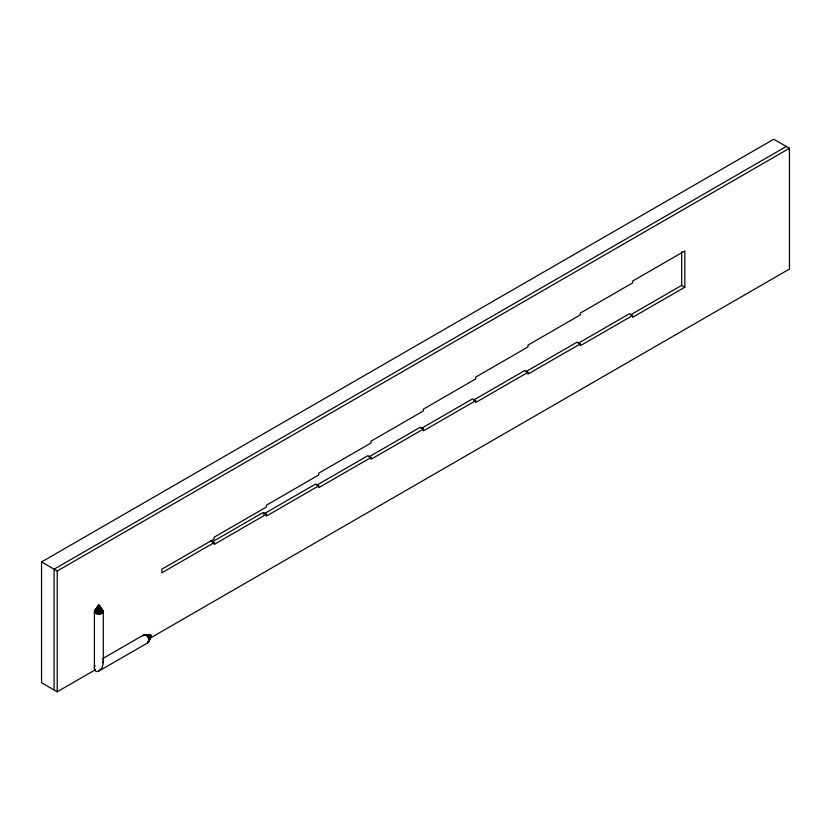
<?xml version="1.0" encoding="UTF-8"?>
<svg xmlns="http://www.w3.org/2000/svg" width="831" height="831" viewBox="0 0 831 831"><rect width="100%" height="100%" fill="white"/><g stroke="black" fill="none" stroke-linecap="round" stroke-linejoin="round"><path stroke-width="1.25" d="M102.213 658.869L143.701 634.915L151.45 635.705L148.147 642.602L98.847 671.053C95.243 673.474 93.217 668.301 95.004 665.589M94.412 668.498L94.412 611.574L98.847 605.259L103.293 611.574L103.293 663.367L101.995 667.74L98.847 671.053M148.645 642.134C149.933 639.205 147.534 635.05 144.355 634.707M103.137 610.92L99.273 605.394L103.293 611.574L102.691 612.863L100 614.057L97.705 614.057L98.432 605.394L94.568 610.92M96.635 613.797L98.609 605.778L95.71 613.392L97.705 614.057M98.214 607.181L98.723 605.269M142.89 636.068L143.701 634.915L151.065 635.3L145.113 634.791M148.957 641.439L151.481 636.027L149.061 640.566M95.71 613.392L95.004 612.863L98.432 605.685M97.123 608.344L98.609 605.29L95.004 610.297M94.568 612.239L98.38 605.612L94.412 611.574L95.004 612.863M148.957 639.569L151.481 635.829M149.954 638.042L151.45 636.11L147.492 642.799L151.325 636.182L150.816 635.642M98.723 605.809L99.336 605.539L103.137 612.239M148.645 638.509L151.45 635.705M95.42 669.744L57.235 691.787L41.55 682.729L41.55 561.943L773.765 139.213L789.45 148.271L789.45 269.057L150.453 637.979M786.313 146.453L54.098 569.193L54.098 689.979M41.55 561.943L57.235 571.011L789.45 148.271M212.113 541.978L263.302 512.426L266.439 514.244L266.439 516.051L318.74 485.855L318.74 487.672L371.041 457.476L371.041 459.283L423.343 429.087L423.343 430.905L475.644 400.708L475.644 402.516L527.945 372.319L527.945 374.137L580.246 343.941L580.246 345.748L632.547 315.551L632.547 317.369L684.848 287.173L684.848 250.931L632.547 281.127L632.547 282.945L580.246 313.142L580.246 314.949L527.945 345.145L527.945 346.953L475.644 377.149L475.644 378.967L423.343 409.164L423.343 410.971L371.041 441.168L371.041 442.975L318.74 473.171L318.74 474.989L266.439 505.186L266.439 506.993L214.138 537.19L214.138 538.997L161.837 569.193L161.837 572.819L214.138 542.622L214.138 544.44L266.439 514.244M263.302 514.244L315.603 484.047L318.74 485.855M316.715 485.211L367.904 455.658L371.041 457.476M369.016 456.832L420.206 427.279L423.343 429.087M421.317 428.443L472.507 398.89L475.644 400.708M473.618 400.064L524.808 370.512L527.945 372.319M525.919 371.675L577.109 342.123L580.246 343.941M578.22 343.296L629.41 313.744L632.547 315.551M630.521 314.907L681.711 285.355L684.848 287.173M148.147 637.47L151.398 635.59M147.492 636.525L151.325 635.486L146.734 635.725M145.924 635.133L151.149 635.341M211.001 540.815L214.138 542.622M102.691 610.297L99.201 605.342M99.097 605.29L100.582 608.344M99.273 605.685L102.691 612.863M102.691 661.154L103.293 663.367M99.201 605.737L101.995 613.392M98.982 605.269L99.491 607.181M99.097 605.778L101.07 613.797M98.982 605.809L100 614.057M681.711 251.71L681.711 285.355M98.847 605.82L98.847 614.14M57.235 571.011L57.235 691.787"/></g></svg>
